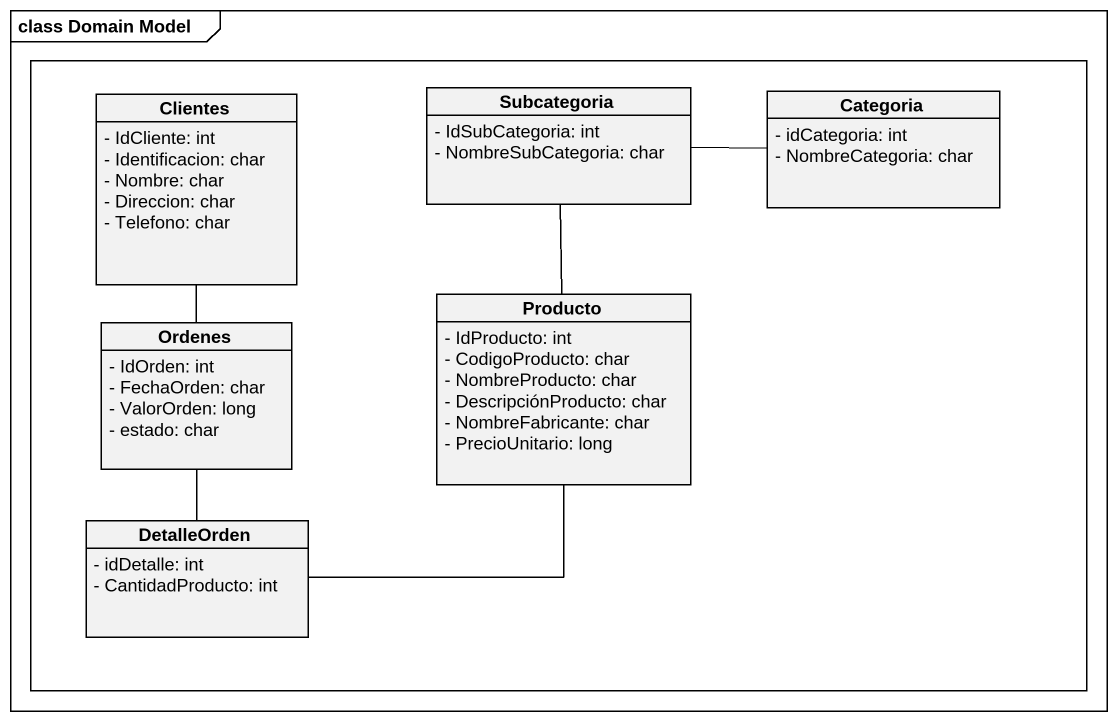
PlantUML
@startuml
mainframe class Domain Model
hide circle
hide empty members
skinparam classAttributeIconSize 0
rectangle " " as rectangle1 #FFFFFF {
  class Clientes {
    - IdCliente: int
    - Identificacion: char
    - Nombre: char
    - Direccion: char
    - Telefono: char
  }
  class Subcategoria {
    - IdSubCategoria: int
    - NombreSubCategoria: char
  }
  class Categoria {
    - idCategoria: int
    - NombreCategoria: char
  }
  class Producto {
    - IdProducto: int
    - CodigoProducto: char
    - NombreProducto: char
    - DescripciónProducto: char
    - NombreFabricante: char
    - PrecioUnitario: long
  }
  class Ordenes {
    - IdOrden: int
    - FechaOrden: char
    - ValorOrden: long
    - estado: char
  }
  class DetalleOrden {
    - idDetalle: int
    - CantidadProducto: int
  }
}
Clientes -- Ordenes
Subcategoria -right- Categoria
Producto -up- Subcategoria
Ordenes -- DetalleOrden
DetalleOrden -right- Producto
@enduml
